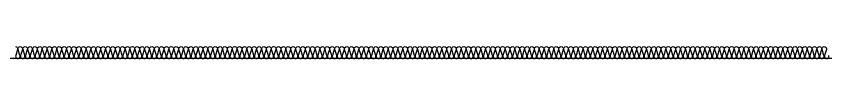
# Model space of a CAD drawing. Header units: millimetres. Extents: x 19868 to 801382, y -4805 to 85279.
# Drawn here: x 314411 to 317735, y 41929 to 41979 of the extents above; entities that cross this region are included whole.
import ezdxf

# ---------------------------------------------------------------- set-up
doc = ezdxf.new("R2010")
doc.units = ezdxf.units.MM
doc.header["$LTSCALE"] = 250
doc.layers.add('ISL', color=251, linetype='Continuous')

msp = doc.modelspace()

# ---------------------------------------------------------------- linework, layer by layer
at = {"layer": 'ISL'}
msp.add_line((324238.2, 41928.9), (313138.2, 41928.9), dxfattribs=at)
msp.add_lwpolyline([(314408.2, 41978.9, -0.509267), (314417, 41966.8), (314409.4, 41941.1, 1.372593), (314427, 41941.1), (314419.4, 41966.8, -0.509267), (314428.2, 41978.9, -0.509267), (314437, 41966.8), (314429.4, 41941.1, 1.372593), (314447, 41941.1), (314439.4, 41966.8, -0.509267), (314448.2, 41978.9, -0.509267), (314457, 41966.8), (314449.4, 41941.1, 1.372593), (314467, 41941.1), (314459.4, 41966.8, -0.509267), (314468.2, 41978.9, -0.509267), (314477, 41966.8), (314469.4, 41941.1, 1.372593), (314487, 41941.1), (314479.4, 41966.8, -0.509267), (314488.2, 41978.9, -0.509267), (314497, 41966.8), (314489.4, 41941.1, 1.372593), (314507, 41941.1), (314499.4, 41966.8, -0.509267), (314508.2, 41978.9, -0.509267), (314517, 41966.8), (314509.4, 41941.1, 1.372593), (314527, 41941.1), (314519.4, 41966.8, -0.509267), (314528.2, 41978.9, -0.509267), (314537, 41966.8), (314529.4, 41941.1, 1.372593), (314547, 41941.1), (314539.4, 41966.8, -0.509267), (314548.2, 41978.9, -0.509267), (314557, 41966.8), (314549.4, 41941.1, 1.372593), (314567, 41941.1), (314559.4, 41966.8, -0.509267), (314568.2, 41978.9, -0.509267), (314577, 41966.8), (314569.4, 41941.1, 1.372593), (314587, 41941.1), (314579.4, 41966.8, -0.509267), (314588.2, 41978.9, -0.509267), (314597, 41966.8), (314589.4, 41941.1, 1.372593), (314607, 41941.1), (314599.4, 41966.8, -0.509267), (314608.2, 41978.9, -0.509267), (314617, 41966.8), (314609.4, 41941.1, 1.372593), (314627, 41941.1), (314619.4, 41966.8, -0.509267), (314628.2, 41978.9, -0.509267), (314637, 41966.8), (314629.4, 41941.1, 1.372593), (314647, 41941.1), (314639.4, 41966.8, -0.509267), (314648.2, 41978.9, -0.509267), (314657, 41966.8), (314649.4, 41941.1, 1.372593), (314667, 41941.1), (314659.4, 41966.8, -0.509267), (314668.2, 41978.9, -0.509267), (314677, 41966.8), (314669.4, 41941.1, 1.372593), (314687, 41941.1), (314679.4, 41966.8, -0.509267), (314688.2, 41978.9, -0.509267), (314697, 41966.8), (314689.4, 41941.1, 1.372593), (314707, 41941.1), (314699.4, 41966.8, -0.509267), (314708.2, 41978.9, -0.509267), (314717, 41966.8), (314709.4, 41941.1, 1.372593), (314727, 41941.1), (314719.4, 41966.8, -0.509267), (314728.2, 41978.9, -0.509267), (314737, 41966.8), (314729.4, 41941.1, 1.372593), (314747, 41941.1), (314739.4, 41966.8, -0.509267), (314748.2, 41978.9, -0.509267), (314757, 41966.8), (314749.4, 41941.1, 1.372593), (314767, 41941.1), (314759.4, 41966.8, -0.509267), (314768.2, 41978.9, -0.509267), (314777, 41966.8), (314769.4, 41941.1, 1.372593), (314787, 41941.1), (314779.4, 41966.8, -0.509267), (314788.2, 41978.9, -0.509267), (314797, 41966.8), (314789.4, 41941.1, 1.372593), (314807, 41941.1), (314799.4, 41966.8, -0.509267), (314808.2, 41978.9, -0.509267), (314817, 41966.8), (314809.4, 41941.1, 1.372593), (314827, 41941.1), (314819.4, 41966.8, -0.509267), (314828.2, 41978.9, -0.509267), (314837, 41966.8), (314829.4, 41941.1, 1.372593), (314847, 41941.1), (314839.4, 41966.8, -0.509267), (314848.2, 41978.9, -0.509267), (314857, 41966.8), (314849.4, 41941.1, 1.372593), (314867, 41941.1), (314859.4, 41966.8, -0.509267), (314868.2, 41978.9, -0.509267), (314877, 41966.8), (314869.4, 41941.1, 1.372593), (314887, 41941.1), (314879.4, 41966.8, -0.509267), (314888.2, 41978.9, -0.509267), (314897, 41966.8), (314889.4, 41941.1, 1.372593), (314907, 41941.1), (314899.4, 41966.8, -0.509267), (314908.2, 41978.9, -0.509267), (314917, 41966.8), (314909.4, 41941.1, 1.372593), (314927, 41941.1), (314919.4, 41966.8, -0.509267), (314928.2, 41978.9, -0.509267), (314937, 41966.8), (314929.4, 41941.1, 1.372593), (314947, 41941.1), (314939.4, 41966.8, -0.509267), (314948.2, 41978.9, -0.509267), (314957, 41966.8), (314949.4, 41941.1, 1.372593), (314967, 41941.1), (314959.4, 41966.8, -0.509267), (314968.2, 41978.9, -0.509267), (314977, 41966.8), (314969.4, 41941.1, 1.372593), (314987, 41941.1), (314979.4, 41966.8, -0.509267), (314988.2, 41978.9, -0.509267), (314997, 41966.8), (314989.4, 41941.1, 1.372593), (315007, 41941.1), (314999.4, 41966.8, -0.509267), (315008.2, 41978.9, -0.509267), (315017, 41966.8), (315009.4, 41941.1, 1.372593), (315027, 41941.1), (315019.4, 41966.8, -0.509267), (315028.2, 41978.9, -0.509267), (315037, 41966.8), (315029.4, 41941.1, 1.372593), (315047, 41941.1), (315039.4, 41966.8, -0.509267), (315048.2, 41978.9, -0.509267), (315057, 41966.8), (315049.4, 41941.1, 1.372593), (315067, 41941.1), (315059.4, 41966.8, -0.509267), (315068.2, 41978.9, -0.509267), (315077, 41966.8), (315069.4, 41941.1, 1.372593), (315087, 41941.1), (315079.4, 41966.8, -0.509267), (315088.2, 41978.9, -0.509267), (315097, 41966.8), (315089.4, 41941.1, 1.372593), (315107, 41941.1), (315099.4, 41966.8, -0.509267), (315108.2, 41978.9, -0.509267), (315117, 41966.8), (315109.4, 41941.1, 1.372593), (315127, 41941.1), (315119.4, 41966.8, -0.509267), (315128.2, 41978.9, -0.509267), (315137, 41966.8), (315129.4, 41941.1, 1.372593), (315147, 41941.1), (315139.4, 41966.8, -0.509267), (315148.2, 41978.9, -0.509267), (315157, 41966.8), (315149.4, 41941.1, 1.372593), (315167, 41941.1), (315159.4, 41966.8, -0.509267), (315168.2, 41978.9, -0.509267), (315177, 41966.8), (315169.4, 41941.1, 1.372593), (315187, 41941.1), (315179.4, 41966.8, -0.509267), (315188.2, 41978.9, -0.509267), (315197, 41966.8), (315189.4, 41941.1, 1.372593), (315207, 41941.1), (315199.4, 41966.8, -0.509267), (315208.2, 41978.9, -0.509267), (315217, 41966.8), (315209.4, 41941.1, 1.372593), (315227, 41941.1), (315219.4, 41966.8, -0.509267), (315228.2, 41978.9, -0.509267), (315237, 41966.8), (315229.4, 41941.1, 1.372593), (315247, 41941.1), (315239.4, 41966.8, -0.509267), (315248.2, 41978.9, -0.509267), (315257, 41966.8), (315249.4, 41941.1, 1.372593), (315267, 41941.1), (315259.4, 41966.8, -0.509267), (315268.2, 41978.9, -0.509267), (315277, 41966.8), (315269.4, 41941.1, 1.372593), (315287, 41941.1), (315279.4, 41966.8, -0.509267), (315288.2, 41978.9, -0.509267), (315297, 41966.8), (315289.4, 41941.1, 1.372593), (315307, 41941.1), (315299.4, 41966.8, -0.509267), (315308.2, 41978.9, -0.509267), (315317, 41966.8), (315309.4, 41941.1, 1.372593), (315327, 41941.1), (315319.4, 41966.8, -0.509267), (315328.2, 41978.9, -0.509267), (315337, 41966.8), (315329.4, 41941.1, 1.372593), (315347, 41941.1), (315339.4, 41966.8, -0.509267), (315348.2, 41978.9, -0.509267), (315357, 41966.8), (315349.4, 41941.1, 1.372593), (315367, 41941.1), (315359.4, 41966.8, -0.509267), (315368.2, 41978.9, -0.509267), (315377, 41966.8), (315369.4, 41941.1, 1.372593), (315387, 41941.1), (315379.4, 41966.8, -0.509267), (315388.2, 41978.9, -0.509267), (315397, 41966.8), (315389.4, 41941.1, 1.372593), (315407, 41941.1), (315399.4, 41966.8, -0.509267), (315408.2, 41978.9, -0.509267), (315417, 41966.8), (315409.4, 41941.1, 1.372593), (315427, 41941.1), (315419.4, 41966.8, -0.509267), (315428.2, 41978.9, -0.509267), (315437, 41966.8), (315429.4, 41941.1, 1.372593), (315447, 41941.1), (315439.4, 41966.8, -0.509267), (315448.2, 41978.9, -0.509267), (315457, 41966.8), (315449.4, 41941.1, 1.372593), (315467, 41941.1), (315459.4, 41966.8, -0.509267), (315468.2, 41978.9, -0.509267), (315477, 41966.8), (315469.4, 41941.1, 1.372593), (315487, 41941.1), (315479.4, 41966.8, -0.509267), (315488.2, 41978.9, -0.509267), (315497, 41966.8), (315489.4, 41941.1, 1.372593), (315507, 41941.1), (315499.4, 41966.8, -0.509267), (315508.2, 41978.9, -0.509267), (315517, 41966.8), (315509.4, 41941.1, 1.372593), (315527, 41941.1), (315519.4, 41966.8, -0.509267), (315528.2, 41978.9, -0.509267), (315537, 41966.8), (315529.4, 41941.1, 1.372593), (315547, 41941.1), (315539.4, 41966.8, -0.509267), (315548.2, 41978.9, -0.509267), (315557, 41966.8), (315549.4, 41941.1, 1.372593), (315567, 41941.1), (315559.4, 41966.8, -0.509267), (315568.2, 41978.9, -0.509267), (315577, 41966.8), (315569.4, 41941.1, 1.372593), (315587, 41941.1), (315579.4, 41966.8, -0.509267), (315588.2, 41978.9, -0.509267), (315597, 41966.8), (315589.4, 41941.1, 1.372593), (315607, 41941.1), (315599.4, 41966.8, -0.509267), (315608.2, 41978.9, -0.509267), (315617, 41966.8), (315609.4, 41941.1, 1.372593), (315627, 41941.1), (315619.4, 41966.8, -0.509267), (315628.2, 41978.9, -0.509267), (315637, 41966.8), (315629.4, 41941.1, 1.372593), (315647, 41941.1), (315639.4, 41966.8, -0.509267), (315648.2, 41978.9, -0.509267), (315657, 41966.8), (315649.4, 41941.1, 1.372593), (315667, 41941.1), (315659.4, 41966.8, -0.509267), (315668.2, 41978.9, -0.509267), (315677, 41966.8), (315669.4, 41941.1, 1.372593), (315687, 41941.1), (315679.4, 41966.8, -0.509267), (315688.2, 41978.9, -0.509267), (315697, 41966.8), (315689.4, 41941.1, 1.372593), (315707, 41941.1), (315699.4, 41966.8, -0.509267), (315708.2, 41978.9, -0.509267), (315717, 41966.8), (315709.4, 41941.1, 1.372593), (315727, 41941.1), (315719.4, 41966.8, -0.509267), (315728.2, 41978.9, -0.509267), (315737, 41966.8), (315729.4, 41941.1, 1.372593), (315747, 41941.1), (315739.4, 41966.8, -0.509267), (315748.2, 41978.9, -0.509267), (315757, 41966.8), (315749.4, 41941.1, 1.372593), (315767, 41941.1), (315759.4, 41966.8, -0.509267), (315768.2, 41978.9, -0.509267), (315777, 41966.8), (315769.4, 41941.1, 1.372593), (315787, 41941.1), (315779.4, 41966.8, -0.509267), (315788.2, 41978.9, -0.509267), (315797, 41966.8), (315789.4, 41941.1, 1.372593), (315807, 41941.1), (315799.4, 41966.8, -0.509267), (315808.2, 41978.9, -0.509267), (315817, 41966.8), (315809.4, 41941.1, 1.372593), (315827, 41941.1), (315819.4, 41966.8, -0.509267), (315828.2, 41978.9, -0.509267), (315837, 41966.8), (315829.4, 41941.1, 1.372593), (315847, 41941.1), (315839.4, 41966.8, -0.509267), (315848.2, 41978.9, -0.509267), (315857, 41966.8), (315849.4, 41941.1, 1.372593), (315867, 41941.1), (315859.4, 41966.8, -0.509267), (315868.2, 41978.9, -0.509267), (315877, 41966.8), (315869.4, 41941.1, 1.372593), (315887, 41941.1), (315879.4, 41966.8, -0.509267), (315888.2, 41978.9, -0.509267), (315897, 41966.8), (315889.4, 41941.1, 1.372593), (315907, 41941.1), (315899.4, 41966.8, -0.509267), (315908.2, 41978.9, -0.509267), (315917, 41966.8), (315909.4, 41941.1, 1.372593), (315927, 41941.1), (315919.4, 41966.8, -0.509267), (315928.2, 41978.9, -0.509267), (315937, 41966.8), (315929.4, 41941.1, 1.372593), (315947, 41941.1), (315939.4, 41966.8, -0.509267), (315948.2, 41978.9, -0.509267), (315957, 41966.8), (315949.4, 41941.1, 1.372593), (315967, 41941.1), (315959.4, 41966.8, -0.509267), (315968.2, 41978.9, -0.509267), (315977, 41966.8), (315969.4, 41941.1, 1.372593), (315987, 41941.1), (315979.4, 41966.8, -0.509267), (315988.2, 41978.9, -0.509267), (315997, 41966.8), (315989.4, 41941.1, 1.372593), (316007, 41941.1), (315999.4, 41966.8, -0.509267), (316008.2, 41978.9, -0.509267), (316017, 41966.8), (316009.4, 41941.1, 1.372593), (316027, 41941.1), (316019.4, 41966.8, -0.509267), (316028.2, 41978.9, -0.509267), (316037, 41966.8), (316029.4, 41941.1, 1.372593), (316047, 41941.1), (316039.4, 41966.8, -0.509267), (316048.2, 41978.9, -0.509267), (316057, 41966.8), (316049.4, 41941.1, 1.372593), (316067, 41941.1), (316059.4, 41966.8, -0.509267), (316068.2, 41978.9, -0.509267), (316077, 41966.8), (316069.4, 41941.1, 1.372593), (316087, 41941.1), (316079.4, 41966.8, -0.509267), (316088.2, 41978.9, -0.509267), (316097, 41966.8), (316089.4, 41941.1, 1.372593), (316107, 41941.1), (316099.4, 41966.8, -0.509267), (316108.2, 41978.9, -0.509267), (316117, 41966.8), (316109.4, 41941.1, 1.372593), (316127, 41941.1), (316119.4, 41966.8, -0.509267), (316128.2, 41978.9, -0.509267), (316137, 41966.8), (316129.4, 41941.1, 1.372593), (316147, 41941.1), (316139.4, 41966.8, -0.509267), (316148.2, 41978.9, -0.509267), (316157, 41966.8), (316149.4, 41941.1, 1.372593), (316167, 41941.1), (316159.4, 41966.8, -0.509267), (316168.2, 41978.9, -0.509267), (316177, 41966.8), (316169.4, 41941.1, 1.372593), (316187, 41941.1), (316179.4, 41966.8, -0.509267), (316188.2, 41978.9, -0.509267), (316197, 41966.8), (316189.4, 41941.1, 1.372593), (316207, 41941.1), (316199.4, 41966.8, -0.509267), (316208.2, 41978.9, -0.509267), (316217, 41966.8), (316209.4, 41941.1, 1.372593), (316227, 41941.1), (316219.4, 41966.8, -0.509267), (316228.2, 41978.9, -0.509267), (316237, 41966.8), (316229.4, 41941.1, 1.372593), (316247, 41941.1), (316239.4, 41966.8, -0.509267), (316248.2, 41978.9, -0.509267), (316257, 41966.8), (316249.4, 41941.1, 1.372593), (316267, 41941.1), (316259.4, 41966.8, -0.509267), (316268.2, 41978.9, -0.509267), (316277, 41966.8), (316269.4, 41941.1, 1.372593), (316287, 41941.1), (316279.4, 41966.8, -0.509267), (316288.2, 41978.9, -0.509267), (316297, 41966.8), (316289.4, 41941.1, 1.372593), (316307, 41941.1), (316299.4, 41966.8, -0.509267), (316308.2, 41978.9, -0.509267), (316317, 41966.8), (316309.4, 41941.1, 1.372593), (316327, 41941.1), (316319.4, 41966.8, -0.509267), (316328.2, 41978.9, -0.509267), (316337, 41966.8), (316329.4, 41941.1, 1.372593), (316347, 41941.1), (316339.4, 41966.8, -0.509267), (316348.2, 41978.9, -0.509267), (316357, 41966.8), (316349.4, 41941.1, 1.372593), (316367, 41941.1), (316359.4, 41966.8, -0.509267), (316368.2, 41978.9, -0.509267), (316377, 41966.8), (316369.4, 41941.1, 1.372593), (316387, 41941.1), (316379.4, 41966.8, -0.509267), (316388.2, 41978.9, -0.509267), (316397, 41966.8), (316389.4, 41941.1, 1.372593), (316407, 41941.1), (316399.4, 41966.8, -0.509267), (316408.2, 41978.9, -0.509267), (316417, 41966.8), (316409.4, 41941.1, 1.372593), (316427, 41941.1), (316419.4, 41966.8, -0.509267), (316428.2, 41978.9, -0.509267), (316437, 41966.8), (316429.4, 41941.1, 1.372593), (316447, 41941.1), (316439.4, 41966.8, -0.509267), (316448.2, 41978.9, -0.509267), (316457, 41966.8), (316449.4, 41941.1, 1.372593), (316467, 41941.1), (316459.4, 41966.8, -0.509267), (316468.2, 41978.9, -0.509267), (316477, 41966.8), (316469.4, 41941.1, 1.372593), (316487, 41941.1), (316479.4, 41966.8, -0.509267), (316488.2, 41978.9, -0.509267), (316497, 41966.8), (316489.4, 41941.1, 1.372593), (316507, 41941.1), (316499.4, 41966.8, -0.509267), (316508.2, 41978.9, -0.509267), (316517, 41966.8), (316509.4, 41941.1, 1.372593), (316527, 41941.1), (316519.4, 41966.8, -0.509267), (316528.2, 41978.9, -0.509267), (316537, 41966.8), (316529.4, 41941.1, 1.372593), (316547, 41941.1), (316539.4, 41966.8, -0.509267), (316548.2, 41978.9, -0.509267), (316557, 41966.8), (316549.4, 41941.1, 1.372593), (316567, 41941.1), (316559.4, 41966.8, -0.509267), (316568.2, 41978.9, -0.509267), (316577, 41966.8), (316569.4, 41941.1, 1.372593), (316587, 41941.1), (316579.4, 41966.8, -0.509267), (316588.2, 41978.9, -0.509267), (316597, 41966.8), (316589.4, 41941.1, 1.372593), (316607, 41941.1), (316599.4, 41966.8, -0.509267), (316608.2, 41978.9, -0.509267), (316617, 41966.8), (316609.4, 41941.1, 1.372593), (316627, 41941.1), (316619.4, 41966.8, -0.509267), (316628.2, 41978.9, -0.509267), (316637, 41966.8), (316629.4, 41941.1, 1.372593), (316647, 41941.1), (316639.4, 41966.8, -0.509267), (316648.2, 41978.9, -0.509267), (316657, 41966.8), (316649.4, 41941.1, 1.372593), (316667, 41941.1), (316659.4, 41966.8, -0.509267), (316668.2, 41978.9, -0.509267), (316677, 41966.8), (316669.4, 41941.1, 1.372593), (316687, 41941.1), (316679.4, 41966.8, -0.509267), (316688.2, 41978.9, -0.509267), (316697, 41966.8), (316689.4, 41941.1, 1.372593), (316707, 41941.1), (316699.4, 41966.8, -0.509267), (316708.2, 41978.9, -0.509267), (316717, 41966.8), (316709.4, 41941.1, 1.372593), (316727, 41941.1), (316719.4, 41966.8, -0.509267), (316728.2, 41978.9, -0.509267), (316737, 41966.8), (316729.4, 41941.1, 1.372593), (316747, 41941.1), (316739.4, 41966.8, -0.509267), (316748.2, 41978.9, -0.509267), (316757, 41966.8), (316749.4, 41941.1, 1.372593), (316767, 41941.1), (316759.4, 41966.8, -0.509267), (316768.2, 41978.9, -0.509267), (316777, 41966.8), (316769.4, 41941.1, 1.372593), (316787, 41941.1), (316779.4, 41966.8, -0.509267), (316788.2, 41978.9, -0.509267), (316797, 41966.8), (316789.4, 41941.1, 1.372593), (316807, 41941.1), (316799.4, 41966.8, -0.509267), (316808.2, 41978.9, -0.509267), (316817, 41966.8), (316809.4, 41941.1, 1.372593), (316827, 41941.1), (316819.4, 41966.8, -0.509267), (316828.2, 41978.9, -0.509267), (316837, 41966.8), (316829.4, 41941.1, 1.372593), (316847, 41941.1), (316839.4, 41966.8, -0.509267), (316848.2, 41978.9, -0.509267), (316857, 41966.8), (316849.4, 41941.1, 1.372593), (316867, 41941.1), (316859.4, 41966.8, -0.509267), (316868.2, 41978.9, -0.509267), (316877, 41966.8), (316869.4, 41941.1, 1.372593), (316887, 41941.1), (316879.4, 41966.8, -0.509267), (316888.2, 41978.9, -0.509267), (316897, 41966.8), (316889.4, 41941.1, 1.372593), (316907, 41941.1), (316899.4, 41966.8, -0.509267), (316908.2, 41978.9, -0.509267), (316917, 41966.8), (316909.4, 41941.1, 1.372593), (316927, 41941.1), (316919.4, 41966.8, -0.509267), (316928.2, 41978.9, -0.509267), (316937, 41966.8), (316929.4, 41941.1, 1.372593), (316947, 41941.1), (316939.4, 41966.8, -0.509267), (316948.2, 41978.9, -0.509267), (316957, 41966.8), (316949.4, 41941.1, 1.372593), (316967, 41941.1), (316959.4, 41966.8, -0.509267), (316968.2, 41978.9, -0.509267), (316977, 41966.8), (316969.4, 41941.1, 1.372593), (316987, 41941.1), (316979.4, 41966.8, -0.509267), (316988.2, 41978.9, -0.509267), (316997, 41966.8), (316989.4, 41941.1, 1.372593), (317007, 41941.1), (316999.4, 41966.8, -0.509267), (317008.2, 41978.9, -0.509267), (317017, 41966.8), (317009.4, 41941.1, 1.372593), (317027, 41941.1), (317019.4, 41966.8, -0.509267), (317028.2, 41978.9, -0.509267), (317037, 41966.8), (317029.4, 41941.1, 1.372593), (317047, 41941.1), (317039.4, 41966.8, -0.509267), (317048.2, 41978.9, -0.509267), (317057, 41966.8), (317049.4, 41941.1, 1.372593), (317067, 41941.1), (317059.4, 41966.8, -0.509267), (317068.2, 41978.9, -0.509267), (317077, 41966.8), (317069.4, 41941.1, 1.372593), (317087, 41941.1), (317079.4, 41966.8, -0.509267), (317088.2, 41978.9, -0.509267), (317097, 41966.8), (317089.4, 41941.1, 1.372593), (317107, 41941.1), (317099.4, 41966.8, -0.509267), (317108.2, 41978.9, -0.509267), (317117, 41966.8), (317109.4, 41941.1, 1.372593), (317127, 41941.1), (317119.4, 41966.8, -0.509267), (317128.2, 41978.9, -0.509267), (317137, 41966.8), (317129.4, 41941.1, 1.372593), (317147, 41941.1), (317139.4, 41966.8, -0.509267), (317148.2, 41978.9, -0.509267), (317157, 41966.8), (317149.4, 41941.1, 1.372593), (317167, 41941.1), (317159.4, 41966.8, -0.509267), (317168.2, 41978.9, -0.509267), (317177, 41966.8), (317169.4, 41941.1, 1.372593), (317187, 41941.1), (317179.4, 41966.8, -0.509267), (317188.2, 41978.9, -0.509267), (317197, 41966.8), (317189.4, 41941.1, 1.372593), (317207, 41941.1), (317199.4, 41966.8, -0.509267), (317208.2, 41978.9, -0.509267), (317217, 41966.8), (317209.4, 41941.1, 1.372593), (317227, 41941.1), (317219.4, 41966.8, -0.509267), (317228.2, 41978.9, -0.509267), (317237, 41966.8), (317229.4, 41941.1, 1.372593), (317247, 41941.1), (317239.4, 41966.8, -0.509267), (317248.2, 41978.9, -0.509267), (317257, 41966.8), (317249.4, 41941.1, 1.372593), (317267, 41941.1), (317259.4, 41966.8, -0.509267), (317268.2, 41978.9, -0.509267), (317277, 41966.8), (317269.4, 41941.1, 1.372593), (317287, 41941.1), (317279.4, 41966.8, -0.509267), (317288.2, 41978.9, -0.509267), (317297, 41966.8), (317289.4, 41941.1, 1.372593), (317307, 41941.1), (317299.4, 41966.8, -0.509267), (317308.2, 41978.9, -0.509267), (317317, 41966.8), (317309.4, 41941.1, 1.372593), (317327, 41941.1), (317319.4, 41966.8, -0.509267), (317328.2, 41978.9, -0.509267), (317337, 41966.8), (317329.4, 41941.1, 1.372593), (317347, 41941.1), (317339.4, 41966.8, -0.509267), (317348.2, 41978.9, -0.509267), (317357, 41966.8), (317349.4, 41941.1, 1.372593), (317367, 41941.1), (317359.4, 41966.8, -0.509267), (317368.2, 41978.9, -0.509267), (317377, 41966.8), (317369.4, 41941.1, 1.372593), (317387, 41941.1), (317379.4, 41966.8, -0.509267), (317388.2, 41978.9, -0.509267), (317397, 41966.8), (317389.4, 41941.1, 1.372593), (317407, 41941.1), (317399.4, 41966.8, -0.509267), (317408.2, 41978.9, -0.509267), (317417, 41966.8), (317409.4, 41941.1, 1.372593), (317427, 41941.1), (317419.4, 41966.8, -0.509267), (317428.2, 41978.9, -0.509267), (317437, 41966.8), (317429.4, 41941.1, 1.372593), (317447, 41941.1), (317439.4, 41966.8, -0.509267), (317448.2, 41978.9, -0.509267), (317457, 41966.8), (317449.4, 41941.1, 1.372593), (317467, 41941.1), (317459.4, 41966.8, -0.509267), (317468.2, 41978.9, -0.509267), (317477, 41966.8), (317469.4, 41941.1, 1.372593), (317487, 41941.1), (317479.4, 41966.8, -0.509267), (317488.2, 41978.9, -0.509267), (317497, 41966.8), (317489.4, 41941.1, 1.372593), (317507, 41941.1), (317499.4, 41966.8, -0.509267), (317508.2, 41978.9, -0.509267), (317517, 41966.8), (317509.4, 41941.1, 1.372593), (317527, 41941.1), (317519.4, 41966.8, -0.509267), (317528.2, 41978.9, -0.509267), (317537, 41966.8), (317529.4, 41941.1, 1.372593), (317547, 41941.1), (317539.4, 41966.8, -0.509267), (317548.2, 41978.9, -0.509267), (317557, 41966.8), (317549.4, 41941.1, 1.372593), (317567, 41941.1), (317559.4, 41966.8, -0.509267), (317568.2, 41978.9, -0.509267), (317577, 41966.8), (317569.4, 41941.1, 1.372593), (317587, 41941.1), (317579.4, 41966.8, -0.509267), (317588.2, 41978.9, -0.509267), (317597, 41966.8), (317589.4, 41941.1, 1.372593), (317607, 41941.1), (317599.4, 41966.8, -0.509267), (317608.2, 41978.9, -0.509267), (317617, 41966.8), (317609.4, 41941.1, 1.372593), (317627, 41941.1), (317619.4, 41966.8, -0.509267), (317628.2, 41978.9, -0.509267), (317637, 41966.8), (317629.4, 41941.1, 1.372593), (317647, 41941.1), (317639.4, 41966.8, -0.509267), (317648.2, 41978.9, -0.509267), (317657, 41966.8), (317649.4, 41941.1, 1.372593), (317667, 41941.1), (317659.4, 41966.8, -0.509267), (317668.2, 41978.9, -0.509267), (317677, 41966.8), (317669.4, 41941.1, 1.372593), (317687, 41941.1), (317679.4, 41966.8, -0.509267), (317688.2, 41978.9, -0.509267), (317697, 41966.8), (317689.4, 41941.1, 1.372593), (317707, 41941.1), (317699.4, 41966.8, -0.509267), (317708.2, 41978.9, -0.509267), (317717, 41966.8), (317709.4, 41941.1, 1.372593), (317727, 41941.1), (317719.4, 41966.8, -0.509267), (317728.2, 41978.9, -0.509267), (317737, 41966.8), (317729.4, 41941.1, 1.372593), (317747, 41941.1)], format="xyb", dxfattribs=at)

doc.saveas('drawing.dxf')
